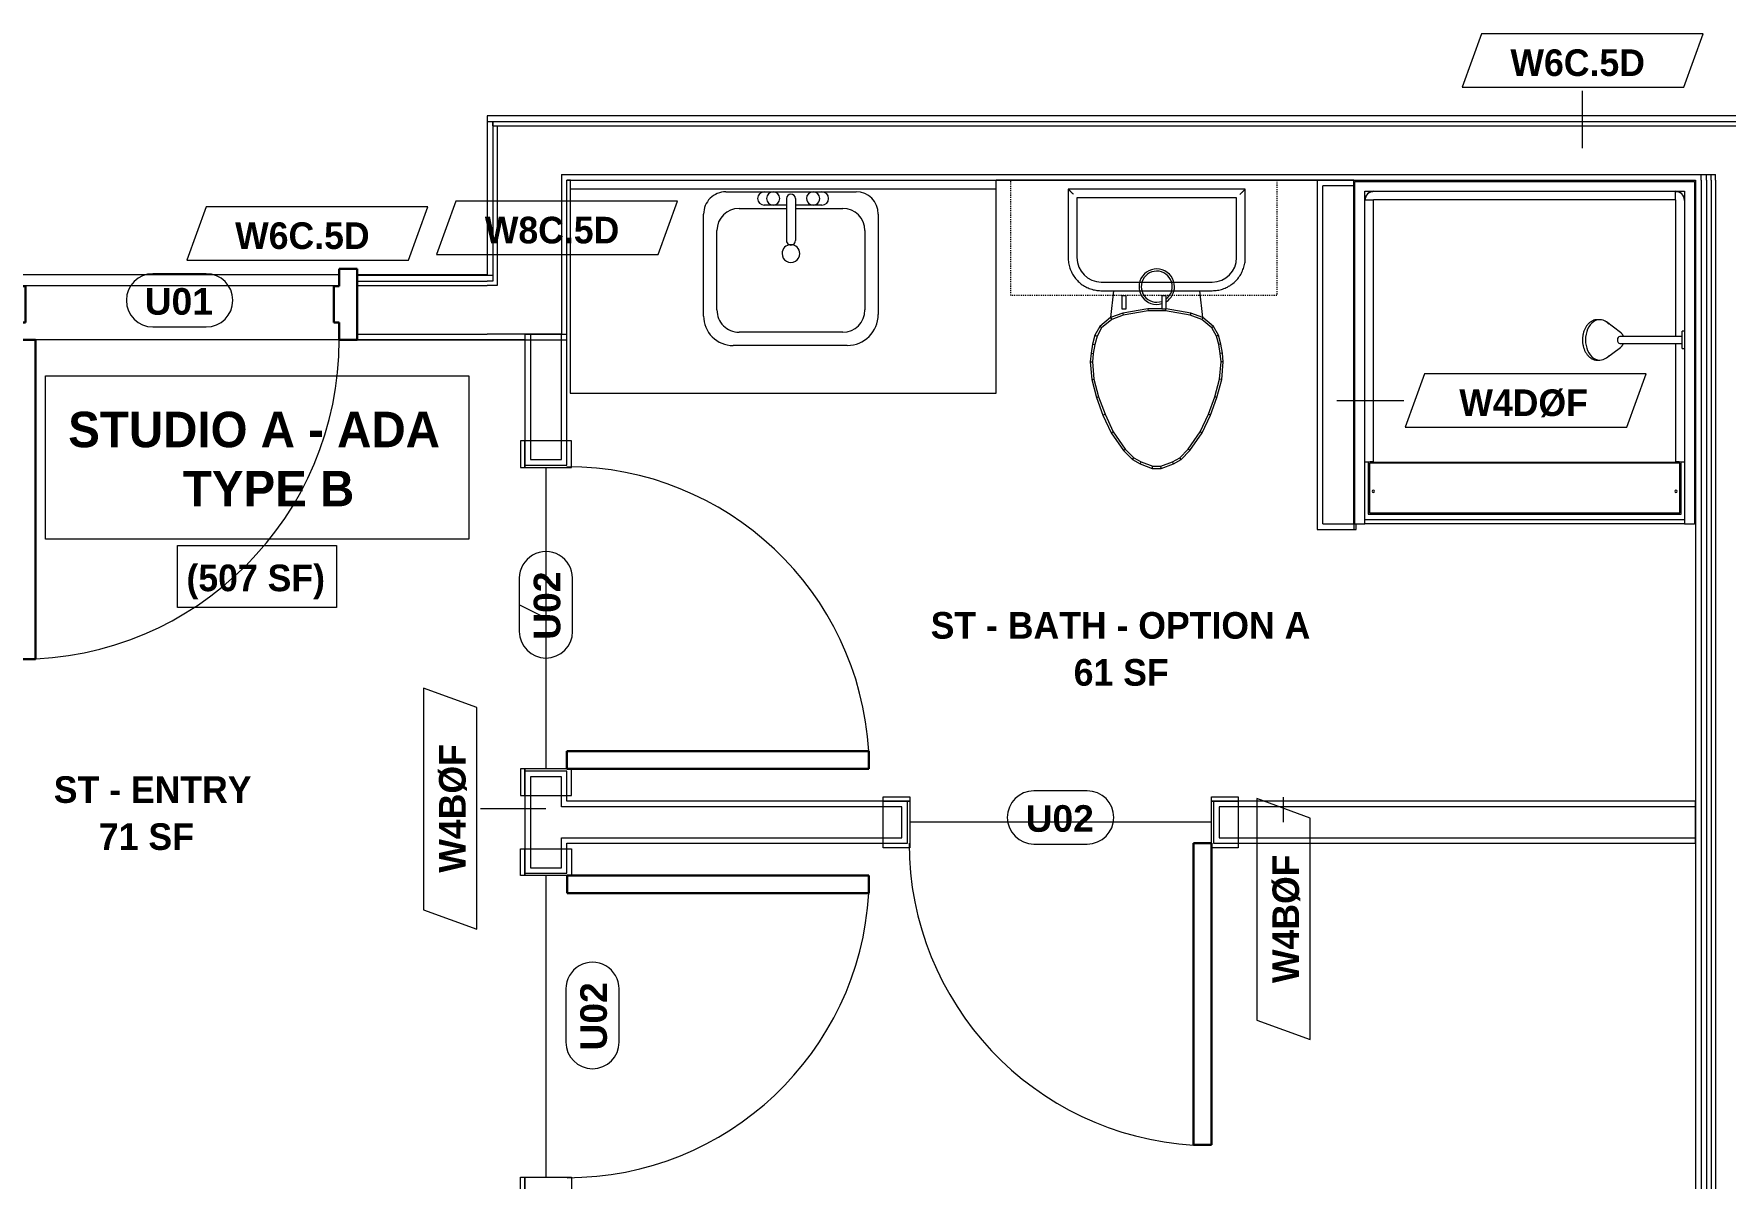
# Model space of a CAD drawing. Header units: inches. Extents: x -4058 to -1781, y 9814 to 12264.
# Drawn here: x -3127.2 to -2936.6, y 10260.9 to 10389.9 of the extents above; entities that cross this region are included whole.
import ezdxf

# ---------------------------------------------------------------- set-up
doc = ezdxf.new("R2010")
doc.units = ezdxf.units.IN
doc.header["$MEASUREMENT"] = 0
doc.linetypes.add('Dash', pattern=[0.25, 0.125, -0.125])
for name, color, linetype, lineweight in [('0-1', 7, 'Continuous', 5), ('0-3', 8, 'Continuous', 9), ('A-AREA-IDEN', 2, 'Continuous', 9), ('A-DOOR-1', 7, 'Continuous', 9), ('A-DOOR-2', 10, 'Continuous', 30), ('A-DOOR-3', 31, 'Continuous', 9), ('A-DOOR-4', 31, 'Continuous', 30), ('A-DOOR-FRAM-2', 10, 'Continuous', 30), ('A-DOOR-IDEN', 31, 'Continuous', 9), ('A-FLOR-1', 7, 'Continuous', 9), ('A-FLOR-2', 192, 'Continuous', 9), ('A-WALL', 113, 'Continuous', 18), ('A-WALL-2', 250, 'Continuous', 18), ('A-WALL-3', 113, 'Continuous', 9), ('A-WALL-IDEN', 211, 'Continuous', 9), ('I-WALL-1', 7, 'Continuous', 9), ('P-SANR-FIXT', 6, 'Continuous', 9), ('Q-CASE', 31, 'Continuous', 9), ('Q-CASE-2', 31, 'Dash', 9)]:
    doc.layers.add(name, color=color, linetype=linetype, lineweight=lineweight)
doc.styles.add('Arial_B', font='arialbd.ttf', dxfattribs={"height": 3})
doc.styles.add('Century Gothic_B', font='GOTHICB.TTF', dxfattribs={"height": 3})
doc.styles.add('Century Gothic_B_1', font='GOTHICB.TTF', dxfattribs={"height": 4})

# ---------------------------------------------------------------- blocks, each defined once
blk = doc.blocks.new('CTR - 1st Phase - Shell_rvt-1-UNITS PLANS - 3RD FLOOR')
at = {"layer": 'A-FLOR-1'}
for p, q in [((-3092.81, 10362.74), (-3128.81, 10362.74)), ((-3076.15, 10362.74), (-3090.81, 10362.74)), ((-3128.81, 10361.54), (-3092.81, 10361.54))]:
    blk.add_line(p, q, dxfattribs=at)
blk = doc.blocks.new('HOLLOW METAL - UNIT DOOR-2191978-UNITS PLANS - 3RD FLOOR')
at = {"layer": 'A-DOOR-1'}
blk.add_arc((18, 3.875), 36, 90, 180, dxfattribs=at)
at = {"layer": 'A-DOOR-2'}
for p, q in [((18, 39.875), (16.25, 39.875)), ((16.25, 39.875), (16.25, 3.875)), ((18, 3.875), (18, 39.875)), ((16.25, 3.875), (18, 3.875))]:
    blk.add_line(p, q, dxfattribs=at)
at = {"layer": 'A-DOOR-FRAM-2'}
for p, q in [((-18, 3.875), (-20, 3.875)), ((-20, 3.875), (-20, -4.125)), ((-18, 1.9375), (-18, 3.875)), ((18, 3.875), (18, 1.9375)), ((20, 3.875), (18, 3.875)), ((20, -4.125), (20, 3.875)), ((-17.375, 1.9375), (-18, 1.9375)), ((-17.375, -2.1875), (-17.375, 1.9375)), ((18, 1.9375), (17.375, 1.9375)), ((17.375, 1.9375), (17.375, -2.1875)), ((-18, -4.125), (-18, -2.1875)), ((-18, -2.1875), (-17.375, -2.1875)), ((17.375, -2.1875), (18, -2.1875)), ((18, -2.1875), (18, -4.125)), ((-20, -4.125), (-18, -4.125)), ((18, -4.125), (20, -4.125))]:
    blk.add_line(p, q, dxfattribs=at)
blk = doc.blocks.new('CTR - 1st Phase - Common Walls_rvt-1-UNITS PLANS - 3RD FLOOR')
at = {"layer": 'A-WALL-2'}
for p, q in [((-3076.15, 10380.04), (-3075.52, 10380.04)), ((-3075.52, 10380.04), (-3067.15, 10380.04)), ((-3075.52, 10379.54), (-3075.52, 10380.04)), ((-3075.52, 10380.04), (-3075.52, 10379.54)), ((-3075.52, 10379.54), (-3075.02, 10379.54)), ((-3075.52, 10379.54), (-3075.52, 10362.66)), ((-3075.02, 10379.54), (-3067.77, 10379.54)), ((-3075.02, 10379.54), (-3075.02, 10361.54)), ((-3067.77, 10379.54), (-3067.15, 10379.54)), ((-3067.15, 10380.04), (-2803.9, 10380.04)), ((-3067.15, 10379.54), (-2803.9, 10379.54)), ((-3067.77, 10374.04), (-3067.15, 10374.04)), ((-3067.77, 10374.04), (-3067.77, 10356.04)), ((-3067.15, 10374.04), (-2939.34, 10374.04)), ((-2939.34, 10374.04), (-2938.71, 10374.04)), ((-2939.34, 10373.41), (-2939.34, 10374.04)), ((-2939.34, 10374.04), (-2938.71, 10374.04)), ((-2938.71, 10373.41), (-2938.71, 10374.04)), ((-2938.71, 10374.04), (-2938.21, 10374.04)), ((-2938.71, 10374.04), (-2938.21, 10374.04)), ((-2938.21, 10373.41), (-2938.21, 10374.04)), ((-2938.21, 10374.04), (-2937.71, 10374.04)), ((-2938.21, 10374.04), (-2937.71, 10374.04)), ((-2937.71, 10373.41), (-2937.71, 10374.04)), ((-2939.34, 10373.41), (-2939.34, 9988.44)), ((-2938.71, 10373.41), (-2938.71, 9988.44)), ((-2938.21, 10373.41), (-2938.21, 9988.44)), ((-2937.71, 10373.41), (-2937.71, 9988.44)), ((-3090.81, 10362.04), (-3076.15, 10362.04)), ((-3075.52, 10362.66), (-3076.15, 10362.66)), ((-3075.52, 10362.04), (-3076.15, 10362.04)), ((-3075.52, 10362.66), (-3075.52, 10362.04)), ((-3075.52, 10362.66), (-3075.52, 10362.04)), ((-3090.81, 10361.54), (-3076.15, 10361.54)), ((-3075.52, 10361.54), (-3076.15, 10361.54)), ((-3075.02, 10361.54), (-3075.52, 10361.54)), ((-3090.81, 10356.04), (-3076.15, 10356.04)), ((-3075.02, 10356.04), (-3076.15, 10356.04)), ((-3067.77, 10356.04), (-3075.02, 10356.04))]:
    blk.add_line(p, q, dxfattribs=at)
at = {"layer": 'I-WALL-1'}
for p, q in [((-3067.15, 10380.66), (-3076.15, 10380.66)), ((-3076.15, 10380.66), (-3076.15, 10380.04)), ((-3076.15, 10380.04), (-3076.15, 10362.66)), ((-2803.9, 10380.66), (-3067.15, 10380.66)), ((-3067.15, 10373.41), (-2978.46, 10373.41)), ((-3067.15, 10355.41), (-3067.15, 10373.41)), ((-3076.15, 10362.66), (-3090.81, 10362.66)), ((-3090.81, 10355.41), (-3076.15, 10355.41)), ((-3076.15, 10355.41), (-3067.77, 10355.41)), ((-3067.77, 10355.41), (-3067.15, 10355.41)), ((-2939.96, 10334.66), (-2939.96, 9988.44))]:
    blk.add_line(p, q, dxfattribs=at)
at = {"layer": '0-3', "rotation": 180}
blk.add_blockref('HOLLOW METAL - UNIT DOOR-2191978-UNITS PLANS - 3RD FLOOR', (-3110.81, 10359.29), dxfattribs=at)
blk = doc.blocks.new('SWING - SINGLE - FLUSH - SWING - FLUSH - 2-10 x 6-8 - PRIVACY-4346068-UNITS PLANS - 3RD FLOOR')
at = {"layer": 'A-DOOR-3'}
for p, q in [((-20, 2.37), (-20, 2.87)), ((-20, 2.87), (-17, 2.87)), ((-20, 2.37), (-17, 2.37)), ((-20, -2.88), (-20, 2.37)), ((-17, 2.37), (-20, 2.37)), ((-17, 2.87), (-17, 2.37)), ((-17, 2.37), (-17, -2.88)), ((17, 2.37), (17, 2.87)), ((17, 2.87), (20, 2.87)), ((17, 2.37), (20, 2.37)), ((17, -2.88), (17, 2.37)), ((20, 2.37), (17, 2.37)), ((20, 2.87), (20, 2.37)), ((20, 2.37), (20, -2.88)), ((-17, -2.88), (-20, -2.88)), ((20, -2.88), (17, -2.88))]:
    blk.add_line(p, q, dxfattribs=at)
blk.add_arc((17, -2.38), 34.07, 180, 266.6343, dxfattribs=at)
at = {"layer": 'A-DOOR-4'}
for p, q in [((15, -2.38), (15, -36.38)), ((17, -2.38), (15, -2.38)), ((17, -2.38), (17, -36.38)), ((17, -36.38), (15, -36.38))]:
    blk.add_line(p, q, dxfattribs=at)
blk = doc.blocks.new('SWING - SINGLE - FLUSH - SWING - FLUSH - 2-10 x 6-8 - PRIVACY-4346070-UNITS PLANS - 3RD FLOOR')
at = {"layer": 'A-DOOR-3'}
for p, q in [((-20, 2.37), (-20, 2.87)), ((-20, 2.87), (-17, 2.87)), ((-20, 2.37), (-17, 2.37)), ((-20, -2.88), (-20, 2.37)), ((-17, 2.37), (-20, 2.37)), ((-17, 2.87), (-17, 2.37)), ((-17, 2.37), (-17, -2.88)), ((17, 2.37), (17, 2.87)), ((17, 2.87), (20, 2.87)), ((17, 2.37), (20, 2.37)), ((17, -2.88), (17, 2.37)), ((20, 2.37), (17, 2.37)), ((20, 2.87), (20, 2.37)), ((20, 2.37), (20, -2.88)), ((-17, -2.88), (-20, -2.88)), ((20, -2.88), (17, -2.88))]:
    blk.add_line(p, q, dxfattribs=at)
blk.add_arc((17, -2.38), 34.07, 180, 266.6343, dxfattribs=at)
at = {"layer": 'A-DOOR-4'}
for p, q in [((15, -2.38), (15, -36.38)), ((17, -2.38), (15, -2.38)), ((17, -2.38), (17, -36.38)), ((17, -36.38), (15, -36.38))]:
    blk.add_line(p, q, dxfattribs=at)
blk = doc.blocks.new('M_Sink Vanity-Square - 500 x 440mm-1372835-UNITS PLANS - 3RD FLOOR')
at = {"layer": 'P-SANR-FIXT'}
for p, q in [((-5.72, 10.23), (7.14, 10.23)), ((-5.22, 8.73), (6.46, 8.73)), ((-9.22, -4.59), (-9.22, 6.73)), ((-7.72, -2.72), (-7.72, 6.23)), ((8.96, 6.23), (8.96, -2.72)), ((10.46, 6.91), (10.46, -4.59)), ((0.12, -6.33), (0.12, -1.59)), ((1.12, -6.33), (1.12, -1.59)), ((0.12, -5.22), (-5.22, -5.22)), ((-2.88, -5.59), (0.12, -5.59)), ((6.46, -5.22), (1.12, -5.22)), ((1.12, -5.59), (3.62, -5.59)), ((7.96, -7.09), (-6.72, -7.09)), ((3.62, -7.09), (-2.88, -7.09))]:
    blk.add_line(p, q, dxfattribs=at)
for centre, radius, start, end in [((-5.72, 6.73), 3.5, 90, 180), ((7.14, 6.91), 3.32, 360, 90), ((-5.22, 6.23), 2.5, 90, 180), ((6.46, 6.23), 2.5, 360, 90), ((0.62, -0.13), 1, 360, 180), ((0.62, -0.13), 1, 180, 0), ((0.62, -1.59), 0.5, 360, 180), ((-5.22, -2.72), 2.5, 180, 270), ((6.46, -2.72), 2.5, 270, 360), ((-6.72, -4.59), 2.5, 180, 270), ((-2.88, -6.34), 0.75, 90, 270), ((-1.88, -6.34), 0.75, 360, 180), ((2.62, -6.34), 0.75, 0, 180), ((3.62, -6.34), 0.75, 270, 90), ((7.96, -4.59), 2.5, 270, 0), ((-1.88, -6.34), 0.75, 180, 0), ((0.62, -6.33), 0.5, 180, 0), ((2.62, -6.34), 0.75, 180, 0)]:
    blk.add_arc(centre, radius, start, end, dxfattribs=at)
blk = doc.blocks.new('Toilet-Domestic-3D - Toilet-Domestic-3D-1352612-UNITS PLANS - 3RD FLOOR')
at = {"layer": 'P-SANR-FIXT'}
for p, q in [((-9.98, 19.48), (-9.98, 11.75)), ((9.98, 19.48), (-9.98, 19.48)), ((-9.86, 19.36), (-9.98, 19.48)), ((9.98, 19.48), (9.86, 19.36)), ((9.98, 11.75), (9.98, 19.48)), ((9, 18.5), (-9, 18.5)), ((-9, 18.5), (-9, 11.75)), ((-9, 18.5), (-9, 11.75)), ((9, 18.5), (-9, 18.5)), ((9, 11.75), (9, 18.5)), ((9, 11.75), (9, 18.5)), ((-6.25, 9), (6.25, 9)), ((-6.25, 9), (6.25, 9)), ((-6.25, 8.02), (6.25, 8.02)), ((-4.86, 8.02), (-5.21, 5)), ((5.21, 5), (4.86, 8.02)), ((-1, 6), (-3.84, 5.5)), ((-0.98, 5.75), (-3.77, 5.26)), ((-1, 6), (-0.98, 5.75)), ((0.56, 6), (-1, 6)), ((0.98, 5.75), (-0.98, 5.75)), ((1, 5.98), (0.98, 5.75)), ((3.77, 5.26), (0.98, 5.75)), ((3.84, 5.5), (1.05, 5.99)), ((-6.4, 4), (-6.97, 3)), ((-6.21, 3.84), (-6.73, 2.9)), ((-5.21, 5), (-6.4, 4)), ((-6.21, 3.84), (-6.4, 4)), ((-5.08, 4.78), (-6.21, 3.84)), ((-3.84, 5.5), (-5.21, 5)), ((-5.21, 5), (-5.08, 4.78)), ((-3.77, 5.26), (-5.08, 4.78)), ((-3.84, 5.5), (-3.77, 5.26)), ((3.84, 5.5), (3.77, 5.26)), ((5.08, 4.78), (3.77, 5.26)), ((5.21, 5), (3.84, 5.5)), ((5.21, 5), (5.08, 4.78)), ((6.21, 3.84), (5.08, 4.78)), ((6.4, 4), (5.21, 5)), ((6.4, 4), (6.21, 3.84)), ((6.73, 2.9), (6.21, 3.84)), ((6.97, 3), (6.4, 4)), ((-7.24, 2), (-7.41, 1)), ((-6.97, 3), (-7.24, 2)), ((-7.24, 2), (-6.99, 1.95)), ((-6.99, 1.95), (-7.16, 0.96)), ((-6.73, 2.9), (-6.99, 1.95)), ((-6.97, 3), (-6.73, 2.9)), ((6.97, 3), (6.73, 2.9)), ((6.99, 1.95), (6.73, 2.9)), ((7.24, 2), (6.97, 3)), ((7.24, 2), (6.99, 1.95)), ((7.16, 0.96), (6.99, 1.95)), ((7.41, 1), (7.24, 2)), ((-7.41, 1), (-7.5, 0)), ((-7.41, 1), (-7.16, 0.96)), ((-7.16, 0.96), (-7.25, 0)), ((7.41, 1), (7.16, 0.96)), ((7.25, 0), (7.16, 0.96)), ((7.5, 0), (7.25, 0)), ((7.5, 0), (7.41, 1)), ((-7.5, 0), (-7.25, 0)), ((-7.5, 0), (-7.33, -1.99)), ((-7.25, 0), (-7.08, -1.95)), ((7.08, -1.95), (7.25, 0)), ((7.33, -1.99), (7.5, 0)), ((-7.33, -1.99), (-7.08, -1.95)), ((-7.33, -1.99), (-6.79, -4)), ((-7.08, -1.95), (-6.55, -3.92)), ((6.55, -3.92), (7.08, -1.95)), ((6.79, -4), (7.33, -1.99)), ((7.33, -1.99), (7.08, -1.95)), ((-6.79, -4), (-6.55, -3.92)), ((-6.79, -4), (-6.06, -6)), ((-6.55, -3.92), (-5.83, -5.9)), ((5.83, -5.9), (6.55, -3.92)), ((6.06, -6), (6.79, -4)), ((6.79, -4), (6.55, -3.92)), ((-6.06, -6), (-5.83, -5.9)), ((-6.06, -6), (-5.13, -8)), ((-5.83, -5.9), (-4.91, -7.88)), ((4.91, -7.88), (5.83, -5.9)), ((5.13, -8), (6.06, -6)), ((6.06, -6), (5.83, -5.9)), ((-5.13, -8), (-4.91, -7.88)), ((-5.13, -8), (-3.74, -10)), ((-4.91, -7.88), (-3.55, -9.84)), ((3.55, -9.84), (4.91, -7.88)), ((3.74, -10), (5.13, -8)), ((5.13, -8), (4.91, -7.88)), ((-3.74, -10), (-3.55, -9.84)), ((-3.74, -10), (-2.74, -11)), ((-3.55, -9.84), (-2.59, -10.8)), ((-2.74, -11), (-2.59, -10.8)), ((-2.74, -11), (-1.87, -11.5)), ((-2.59, -10.8), (-1.77, -11.27)), ((-1.87, -11.5), (-1.77, -11.27)), ((-1.77, -11.27), (-0.46, -11.75)), ((0.46, -11.75), (1.77, -11.27)), ((1.77, -11.27), (2.59, -10.8)), ((1.87, -11.5), (1.77, -11.27)), ((1.87, -11.5), (2.74, -11)), ((2.59, -10.8), (3.55, -9.84)), ((2.74, -11), (2.59, -10.8)), ((2.74, -11), (3.74, -10)), ((3.74, -10), (3.55, -9.84)), ((-1.87, -11.5), (-0.5, -12)), ((-0.5, -12), (-0.46, -11.75)), ((-0.5, -12), (0.5, -12)), ((-0.46, -11.75), (0.46, -11.75)), ((0.5, -12), (0.46, -11.75)), ((0.5, -12), (1.87, -11.5))]:
    blk.add_line(p, q, dxfattribs=at)
at = {"layer": 'P-SANR-FIXT', "flags": 128}
for points in [[(-9.98, 11.75), (-9.97, 11.6), (-9.97, 11.45), (-9.95, 11.3), (-9.93, 11.16), (-9.9, 11.01), (-9.87, 10.86), (-9.83, 10.72), (-9.79, 10.58), (-9.74, 10.44), (-9.68, 10.3), (-9.62, 10.16), (-9.56, 10.03), (-9.48, 9.9), (-9.41, 9.77), (-9.33, 9.65), (-9.24, 9.52), (-9.15, 9.41), (-9.05, 9.29), (-8.95, 9.18), (-8.85, 9.08), (-8.74, 8.97), (-8.62, 8.88), (-8.51, 8.78), (-8.39, 8.7), (-8.26, 8.61), (-8.14, 8.54), (-8.01, 8.46), (-7.87, 8.4), (-7.74, 8.33), (-7.6, 8.28), (-7.46, 8.22), (-7.32, 8.18), (-7.17, 8.14), (-7.03, 8.11), (-6.88, 8.08), (-6.74, 8.05), (-6.59, 8.04), (-6.44, 8.03), (-6.29, 8.02), (-6.25, 8.02)], [(6.25, 8.02), (6.4, 8.03), (6.55, 8.03), (6.7, 8.05), (6.84, 8.07), (6.99, 8.1), (7.14, 8.13), (7.28, 8.17), (7.42, 8.21), (7.56, 8.26), (7.7, 8.32), (7.84, 8.38), (7.97, 8.44), (8.1, 8.52), (8.23, 8.59), (8.35, 8.67), (8.48, 8.76), (8.59, 8.85), (8.71, 8.95), (8.82, 9.05), (8.92, 9.15), (9.03, 9.26), (9.12, 9.38), (9.22, 9.49), (9.3, 9.61), (9.39, 9.74), (9.46, 9.86), (9.54, 9.99), (9.6, 10.13), (9.67, 10.26), (9.72, 10.4), (9.78, 10.54), (9.82, 10.68), (9.86, 10.83), (9.89, 10.97), (9.92, 11.12), (9.95, 11.26), (9.96, 11.41), (9.97, 11.56), (9.98, 11.71), (9.98, 11.75)]]:
    blk.add_lwpolyline(points, dxfattribs=at)
at = {"layer": 'P-SANR-FIXT'}
for centre, radius, start, end in [((-6.25, 11.75), 2.75, 180, 270), ((-6.25, 11.75), 2.75, 180, 270), ((6.25, 11.75), 2.75, 270, 360), ((6.25, 11.75), 2.75, 270, 360), ((0, 8.48), 2, 360, 286.863), ((0, 8.48), 1.75, 360, 289.017), ((0, 8.48), 2, 302.0714, 360), ((0, 8.48), 1.75, 308.7554, 360)]:
    blk.add_arc(centre, radius, start, end, dxfattribs=at)
for points in [[(-9.98, 19.48), (-9.98, 19.48), (-9.98, 19.48), (-9.98, 19.48)], [(9.98, 19.48), (9.98, 19.48), (9.98, 19.48), (9.98, 19.48)]]:
    blk.add_open_spline(points, degree=3, dxfattribs=at)
for points, knots in [([(-9.37, 18.87), (-9.41, 18.91), (-9.47, 18.97), (-9.55, 19.05), (-9.6, 19.1), (-9.66, 19.16), (-9.71, 19.21), (-9.75, 19.25), (-9.78, 19.28), (-9.8, 19.3), (-9.82, 19.32), (-9.85, 19.35), (-9.86, 19.36), (-9.86, 19.36)], [0, 0, 0, 0, 0.166667, 0.25, 0.333333, 0.416667, 0.5, 0.583333, 0.666667, 0.708333, 0.75, 0.833333, 1, 1, 1, 1]), ([(9.86, 19.36), (9.86, 19.36), (9.85, 19.35), (9.82, 19.32), (9.8, 19.3), (9.78, 19.28), (9.75, 19.25), (9.71, 19.21), (9.66, 19.16), (9.6, 19.1), (9.55, 19.05), (9.47, 18.97), (9.41, 18.91), (9.37, 18.87)], [-1, -1, -1, -1, -0.833333, -0.75, -0.708333, -0.666667, -0.583333, -0.5, -0.416667, -0.333333, -0.25, -0.166667, 0, 0, 0, 0])]:
    blk.add_open_spline(points, degree=3, knots=knots, dxfattribs=at)
blk = doc.blocks.new('Bath Vanity - Bath Vanity 48_-3150017-UNITS PLANS - 3RD FLOOR')
at = {"layer": 'Q-CASE'}
for p, q in [((24.74, 24), (-23.26, 24)), ((-23.26, 24), (-23.26, 1)), ((24.74, 1), (24.74, 24))]:
    blk.add_line(p, q, dxfattribs=at)
blk = doc.blocks.new('BATHROOM MIRROR - BATHROOM MIRROR 48_-3123886-UNITS PLANS - 3RD FLOOR')
at = {"layer": 'Q-CASE'}
for p, q in [((-23.26, -23), (24.74, -23)), ((-23.26, -23), (-23.26, -24)), ((24.74, -24), (-23.26, -24)), ((24.74, -24), (24.74, -23))]:
    blk.add_line(p, q, dxfattribs=at)
blk = doc.blocks.new('300 Series Wall Hung Cabinet_326 - 30_-2909953-UNITS PLANS - 3RD FLOOR')
at = {"layer": 'Q-CASE'}
for p, q in [((-2.01, 14.69), (-2.5, 14.69)), ((-2.5, 14.69), (-2.5, 13.19)), ((-2.01, 13.19), (-2.01, 14.69)), ((2.49, 14.69), (2, 14.69)), ((2, 14.69), (2, 13.19)), ((2.49, 13.19), (2.49, 14.69)), ((-2.01, 13.19), (-2.5, 13.19)), ((2.49, 13.19), (2, 13.19))]:
    blk.add_line(p, q, dxfattribs=at)
at = {"layer": 'Q-CASE-2'}
for p, q in [((-15, 0.19), (-15, 13.19)), ((-15, 13.19), (15, 13.19)), ((15, 13.19), (15, 0.19)), ((15, 0.19), (-15, 0.19))]:
    blk.add_line(p, q, dxfattribs=at)
blk = doc.blocks.new('SWING - SINGLE - FLUSH - SWING - FLUSH - 2-10 x 6-8 - PRIVACY-4346067-UNITS PLANS - 3RD FLOOR')
at = {"layer": 'A-DOOR-3'}
for p, q in [((-17, 2.87), (-20, 2.87)), ((-20, 2.87), (-20, -2.38)), ((-17, -2.38), (-17, 2.87)), ((20, 2.87), (17, 2.87)), ((17, 2.87), (17, -2.38)), ((20, -2.38), (20, 2.87)), ((-20, -2.38), (-17, -2.38)), ((-17, -2.38), (-20, -2.38)), ((-20, -2.38), (-20, -2.88)), ((-20, -2.88), (-17, -2.88)), ((-17, -2.88), (-17, -2.38)), ((17, -2.38), (20, -2.38)), ((20, -2.38), (17, -2.38)), ((17, -2.38), (17, -2.88)), ((17, -2.88), (20, -2.88)), ((20, -2.88), (20, -2.38))]:
    blk.add_line(p, q, dxfattribs=at)
blk.add_arc((17, 2.37), 34.07, 93.3657, 180, dxfattribs=at)
at = {"layer": 'A-DOOR-4'}
for p, q in [((15, 2.37), (15, 36.38)), ((17, 36.38), (15, 36.38)), ((17, 2.37), (17, 36.38)), ((17, 2.37), (15, 2.37))]:
    blk.add_line(p, q, dxfattribs=at)
blk = doc.blocks.new('The Shower - The Shower-V31-UNITS PLANS - 3RD FLOOR')
at = {"layer": 'P-SANR-FIXT'}
for p, q in [((0, -0.5), (38.5, -0.5)), ((0, -39.25), (0, -0.5)), ((0.12, -39.25), (0.12, -0.63)), ((0.12, -0.63), (38.38, -0.63)), ((1.25, -39.25), (1.25, -1.75)), ((1.25, -1.75), (37.25, -1.75)), ((1.73, -1.9), (1.7, -1.92)), ((2.01, -1.78), (1.93, -1.8)), ((36.25, -1.77), (2.25, -1.77)), ((36.25, -1.77), (36.25, -1.75)), ((36.57, -1.8), (36.49, -1.78)), ((36.8, -1.92), (36.77, -1.9)), ((37.25, -1.75), (37.25, -17.52)), ((38.38, -0.63), (38.38, -39.25)), ((38.5, -0.5), (38.5, -39.25)), ((1.3, -2.43), (1.28, -2.51)), ((1.42, -2.2), (1.4, -2.23)), ((1.58, -2.01), (1.51, -2.08)), ((2.2, -32.27), (2.2, -2.75)), ((36.25, -2.7), (2.25, -2.7)), ((36.3, -18.11), (36.3, -2.75)), ((36.99, -2.08), (36.92, -2.01)), ((37.1, -2.23), (37.08, -2.2)), ((37.22, -2.51), (37.2, -2.43)), ((36.3, -32.27), (36.3, -18.89)), ((37.25, -19.48), (37.25, -39.25)), ((1.62, -32.27), (1.62, -38.13)), ((36.75, -32.38), (1.75, -32.38)), ((1.75, -32.38), (1.75, -38)), ((2.2, -32.27), (36.3, -32.27)), ((36.75, -38), (36.75, -32.38)), ((36.88, -38.13), (36.88, -32.27)), ((1.75, -38), (36.75, -38)), ((0.12, -39.25), (0, -39.25)), ((0.12, -39.25), (1.25, -39.25)), ((1.25, -38.75), (37.25, -38.75)), ((1.25, -39.25), (1.25, -38.75)), ((37.25, -39.25), (1.25, -39.25)), ((1.62, -38.13), (36.88, -38.13)), ((37.25, -38.75), (37.25, -39.25)), ((37.25, -39.25), (38.38, -39.25)), ((38.5, -39.25), (38.38, -39.25))]:
    blk.add_line(p, q, dxfattribs=at)
for centre, radius, start, end in [((2.25, -2.75), 1, 90, 180), ((36.25, -2.75), 1, 0, 90), ((2.2, -35.56), 0.125, 0, 180), ((2.2, -35.56), 0.125, 180, 0), ((36.3, -35.56), 0.125, 0, 180), ((36.3, -35.56), 0.125, 180, 0)]:
    blk.add_arc(centre, radius, start, end, dxfattribs=at)
for centre, major_axis, start_param, end_param in [((2.2, -32.28), (0.95, 0), 1.570796, 3.141593), ((36.3, -32.28), (-0.95, 0), 3.141593, 4.712389)]:
    blk.add_ellipse(centre, major_axis=major_axis, ratio=0.019505, start_param=start_param, end_param=end_param, dxfattribs=at)
for points, knots in [([(2.25, -1.77), (2.19, -1.77), (2.06, -1.78), (1.8, -1.86), (1.53, -2.04), (1.34, -2.32), (1.26, -2.57), (1.25, -2.7), (1.25, -2.77)], [-0.001856, -0.001856, -0.001856, -0.001856, 0.123376, 0.248608, 0.499072, 0.749536, 0.874768, 1, 1, 1, 1]), ([(1.75, -1.88), (1.77, -1.87), (1.86, -1.82), (2.03, -1.77), (2.17, -1.75), (2.25, -1.75)], [-0.332096, -0.332096, -0.332096, -0.332096, -0.2857143, -0.1428571, 0, 0, 0, 0]), ([(36.25, -1.75), (36.31, -1.75), (36.42, -1.76), (36.59, -1.8), (36.7, -1.85), (36.75, -1.88)], [-1, -1, -1, -1, -0.8928571, -0.7857143, -0.6665409, -0.6665409, -0.6665409, -0.6665409]), ([(37.25, -2.77), (37.25, -2.7), (37.24, -2.57), (37.16, -2.32), (36.98, -2.04), (36.7, -1.86), (36.45, -1.78), (36.32, -1.77), (36.25, -1.77)], [-0.001856, -0.001856, -0.001856, -0.001856, 0.123376, 0.248608, 0.499072, 0.749536, 0.874768, 1, 1, 1, 1]), ([(36.75, -1.88), (36.79, -1.91), (36.89, -1.97), (36.97, -2.05), (37.01, -2.11)], [-0.666048, -0.666048, -0.666048, -0.666048, -0.5714286, -0.4462442, -0.4462442, -0.4462442, -0.4462442]), ([(1.38, -2.25), (1.41, -2.21), (1.47, -2.12), (1.55, -2.04), (1.59, -2)], [-0.666048, -0.666048, -0.666048, -0.666048, -0.5714286, -0.4597287, -0.4597287, -0.4597287, -0.4597287]), ([(2.25, -2.7), (2.24, -2.7), (2.24, -2.7), (2.23, -2.7), (2.22, -2.71), (2.22, -2.71), (2.21, -2.72), (2.21, -2.73), (2.2, -2.74), (2.2, -2.74), (2.2, -2.75), (2.2, -2.75)], [-1, -1, -1, -1, -0.833333, -0.75, -0.666667, -0.583333, -0.416667, -0.333333, -0.208333, -0.083333, 0, 0, 0, 0]), ([(36.3, -2.75), (36.3, -2.74), (36.3, -2.74), (36.3, -2.73), (36.29, -2.72), (36.29, -2.72), (36.28, -2.71), (36.27, -2.71), (36.26, -2.7), (36.26, -2.7), (36.25, -2.7), (36.25, -2.7)], [-1, -1, -1, -1, -0.833333, -0.75, -0.666667, -0.583333, -0.416667, -0.333333, -0.208333, -0.083333, 0, 0, 0, 0]), ([(37.12, -2.25), (37.13, -2.27), (37.16, -2.33), (37.18, -2.38), (37.19, -2.42)], [-0.332096, -0.332096, -0.332096, -0.332096, -0.2857143, -0.2167295, -0.2167295, -0.2167295, -0.2167295])]:
    blk.add_open_spline(points, degree=3, knots=knots, dxfattribs=at)
for points in [[(1.63, -1.97), (1.67, -1.94), (1.71, -1.91), (1.75, -1.88)], [(36.25, -2.7), (36.25, -2.62), (36.25, -2.45), (36.25, -2.22), (36.25, -2.03), (36.25, -1.88), (36.25, -1.82), (36.25, -1.8)], [(1.25, -2.75), (1.25, -2.74), (1.25, -2.72), (1.25, -2.71)], [(2.2, -2.75), (2.12, -2.75), (1.95, -2.75), (1.72, -2.75), (1.52, -2.76), (1.37, -2.76), (1.27, -2.76), (1.25, -2.77), (1.25, -2.77)], [(1.35, -2.32), (1.36, -2.3), (1.37, -2.27), (1.38, -2.25)], [(37.05, -2.15), (37.07, -2.18), (37.09, -2.21), (37.12, -2.25)], [(37.25, -2.67), (37.25, -2.7), (37.25, -2.72), (37.25, -2.75)]]:
    blk.add_open_spline(points, degree=3, dxfattribs=at)
blk = doc.blocks.new('Shower Head - Shower Head-3260035-UNITS PLANS - 3RD FLOOR')
at = {"layer": 'P-SANR-FIXT'}
for p, q in [((-2.28, 9.81), (-2.28, 9.54)), ((2.28, 9.54), (2.28, 9.81)), ((-2.02, 8.78), (-0.84, 7.19)), ((0.84, 7.19), (2.02, 8.78)), ((-0.39, 7.27), (-0.39, 6.01)), ((0.39, 6.01), (0.39, 7.27)), ((-0.98, 0.26), (-0.98, 0)), ((-0.98, 0.26), (0.98, 0.26)), ((-0.39, 1), (-0.39, 0.26)), ((0.39, 0.26), (0.39, 1)), ((0.98, 0), (0.98, 0.26)), ((0.98, 0), (-0.98, 0))]:
    blk.add_line(p, q, dxfattribs=at)
at = {"layer": 'P-SANR-FIXT', "flags": 128}
for points in [[(0, 11.49), (-0.09, 11.49), (-0.18, 11.48), (-0.27, 11.48), (-0.35, 11.47), (-0.44, 11.46), (-0.53, 11.44), (-0.62, 11.43), (-0.7, 11.41), (-0.79, 11.39), (-0.87, 11.36), (-0.95, 11.34), (-1.03, 11.31), (-1.11, 11.28), (-1.19, 11.25), (-1.26, 11.21), (-1.34, 11.17), (-1.41, 11.13), (-1.48, 11.09), (-1.55, 11.05), (-1.61, 11), (-1.68, 10.95), (-1.74, 10.9), (-1.8, 10.85), (-1.85, 10.8), (-1.9, 10.74), (-1.95, 10.69), (-2, 10.63), (-2.04, 10.57), (-2.08, 10.51), (-2.12, 10.44), (-2.15, 10.38), (-2.18, 10.31), (-2.21, 10.25), (-2.23, 10.18), (-2.25, 10.11), (-2.26, 10.04), (-2.27, 9.97), (-2.28, 9.9), (-2.28, 9.83), (-2.28, 9.81)], [(2.28, 9.81), (2.28, 9.88), (2.28, 9.95), (2.27, 10.02), (2.25, 10.09), (2.24, 10.16), (2.21, 10.23), (2.19, 10.3), (2.16, 10.36), (2.13, 10.43), (2.09, 10.49), (2.05, 10.55), (2.01, 10.61), (1.97, 10.67), (1.92, 10.73), (1.86, 10.79), (1.81, 10.84), (1.75, 10.89), (1.69, 10.94), (1.63, 10.99), (1.57, 11.04), (1.5, 11.08), (1.43, 11.12), (1.36, 11.16), (1.28, 11.2), (1.21, 11.24), (1.13, 11.27), (1.05, 11.3), (0.97, 11.33), (0.89, 11.36), (0.81, 11.38), (0.72, 11.4), (0.64, 11.42), (0.55, 11.44), (0.47, 11.45), (0.38, 11.46), (0.29, 11.47), (0.2, 11.48), (0.11, 11.49), (0.02, 11.49), (0, 11.49)], [(-0.84, 7.19), (-0.81, 7.16), (-0.79, 7.13), (-0.76, 7.1), (-0.73, 7.08), (-0.7, 7.05), (-0.68, 7.03), (-0.65, 7.01), (-0.62, 6.98), (-0.59, 6.97), (-0.56, 6.95), (-0.53, 6.93), (-0.49, 6.91), (-0.46, 6.9), (-0.43, 6.89), (-0.4, 6.87)], [(-0.39, 6.01), (-0.39, 5.81), (-0.39, 5.6), (-0.39, 5.38), (-0.39, 5.15), (-0.39, 4.92), (-0.39, 4.68), (-0.39, 4.43), (-0.39, 4.18), (-0.39, 3.93), (-0.39, 3.67), (-0.39, 3.4), (-0.39, 3.13), (-0.39, 2.86), (-0.39, 2.59), (-0.39, 2.31), (-0.39, 2.03), (-0.39, 1.75), (-0.39, 1.46), (-0.39, 1.18), (-0.39, 1)], [(0.39, 6.87), (0.43, 6.88), (0.46, 6.9), (0.49, 6.91), (0.52, 6.93), (0.55, 6.94), (0.58, 6.96), (0.61, 6.98), (0.64, 7), (0.67, 7.03), (0.7, 7.05), (0.73, 7.07), (0.76, 7.1), (0.78, 7.13), (0.81, 7.16), (0.83, 7.19), (0.84, 7.19)], [(0.39, 1), (0.39, 1.29), (0.39, 1.57), (0.39, 1.85), (0.39, 2.13), (0.39, 2.41), (0.39, 2.69), (0.39, 2.96), (0.39, 3.23), (0.39, 3.5), (0.39, 3.76), (0.39, 4.02), (0.39, 4.27), (0.39, 4.52), (0.39, 4.77), (0.39, 5), (0.39, 5.23), (0.39, 5.46), (0.39, 5.67), (0.39, 5.88), (0.39, 6.01)]]:
    blk.add_lwpolyline(points, dxfattribs=at)
at = {"layer": 'P-SANR-FIXT'}
for centre, major_axis, start_param, end_param in [((0, 9.54), (-2.28, 0), 4.712389, 6.956384), ((0, 9.54), (2.28, 0), 5.609987, 7.853982), ((0, 7.27), (-0.394, 0), 4.712389, 6.283185), ((0, 7.27), (0.394, 0), 0, 1.570796)]:
    blk.add_ellipse(centre, major_axis=major_axis, ratio=0.707107, start_param=start_param, end_param=end_param, dxfattribs=at)
blk = doc.blocks.new('Wall Tag - Arch Wall-3956453-UNITS PLANS - 3RD FLOOR')
at = {"layer": 'A-WALL-IDEN'}
for p, q in [((-0.3561, 0.0937), (-0.4244, -0.0937)), ((0.4244, 0.0937), (-0.3561, 0.0937)), ((0.3561, -0.0937), (0.4244, 0.0937)), ((-0.4244, -0.0937), (0.3561, -0.0937))]:
    blk.add_line(p, q, dxfattribs=at)
blk = doc.blocks.new('Door Tag - Type Mark-2601225-UNITS PLANS - 3RD FLOOR')
at = {"layer": 'A-DOOR-IDEN'}
for p, q in [((0.09375, 0.09375), (-0.09375, 0.09375)), ((-0.09375, -0.09375), (0.09375, -0.09375))]:
    blk.add_line(p, q, dxfattribs=at)
for centre, start, end in [((-0.09375, 0), 90, 270), ((0.09375, 0), 270, 90)]:
    blk.add_arc(centre, 0.09375, start, end, dxfattribs=at)

msp = doc.modelspace()

# ---------------------------------------------------------------- linework, layer by layer
at = {"layer": 'A-AREA-IDEN', "flags": 128}
for points in [[(-3125.92, 10351.37), (-3078.22, 10351.37), (-3078.22, 10332.93), (-3125.92, 10332.93)], [(-3111.03, 10332.25), (-3093.11, 10332.25), (-3093.11, 10325.25), (-3111.03, 10325.25)]]:
    msp.add_lwpolyline(points, close=True, dxfattribs=at)
at = {"layer": 'A-DOOR-IDEN'}
msp.add_line((-3069.52, 10324.04), (-3072.52, 10325.55), dxfattribs=at)
at = {"layer": 'A-FLOR-2'}
for p, q in [((-3066.77, 10373.41), (-3067.15, 10373.41)), ((-2982.59, 10373.41), (-3018.77, 10373.41)), ((-3071.9, 10355.41), (-3127.06, 10355.41)), ((-3069.52, 10341.04), (-3069.52, 10307.04)), ((-2994.52, 10301.04), (-3028.52, 10301.04)), ((-3069.52, 10295.04), (-3069.52, 10261.04))]:
    msp.add_line(p, q, dxfattribs=at)
at = {"layer": 'A-WALL'}
for p, q in [((-2981.96, 10334.66), (-2981.96, 10372.79)), ((-2978.46, 10372.79), (-2981.96, 10372.79)), ((-3071.27, 10356.03), (-3071.27, 10341.91)), ((-3067.77, 10341.91), (-3067.77, 10356.03)), ((-3071.27, 10341.91), (-3067.77, 10341.91)), ((-2981.96, 10334.66), (-2978.46, 10334.66)), ((-2978.46, 10334.66), (-2978.46, 10334.04)), ((-3067.77, 10306.16), (-3071.27, 10306.16)), ((-3071.27, 10306.16), (-3071.27, 10295.91)), ((-3067.77, 10302.79), (-3067.77, 10306.16)), ((-3029.4, 10302.79), (-3067.77, 10302.79)), ((-3029.4, 10299.29), (-3029.4, 10302.79)), ((-2993.65, 10302.79), (-2993.65, 10299.29)), ((-2939.96, 10302.79), (-2993.65, 10302.79)), ((-3067.77, 10295.91), (-3067.77, 10299.29)), ((-3067.77, 10299.29), (-3029.4, 10299.29)), ((-2993.65, 10299.29), (-2939.96, 10299.29)), ((-3071.27, 10295.91), (-3067.77, 10295.91))]:
    msp.add_line(p, q, dxfattribs=at)
at = {"layer": 'A-WALL-3'}
for p, q in [((-2982.59, 10373.41), (-2982.59, 10334.04)), ((-2978.46, 10373.41), (-2982.59, 10373.41)), ((-3071.9, 10356.03), (-3071.9, 10341.29)), ((-3067.15, 10356.03), (-3071.9, 10356.03)), ((-3067.15, 10341.29), (-3067.15, 10356.03)), ((-3071.9, 10341.29), (-3067.15, 10341.29)), ((-2982.59, 10334.04), (-2978.21, 10334.04)), ((-2978.21, 10334.04), (-2978.21, 10334.66)), ((-3071.9, 10306.79), (-3071.9, 10295.29)), ((-3067.15, 10306.79), (-3071.9, 10306.79)), ((-3067.15, 10303.41), (-3067.15, 10306.79)), ((-3028.77, 10303.41), (-3067.15, 10303.41)), ((-3028.77, 10298.66), (-3028.77, 10303.41)), ((-2939.96, 10303.41), (-2994.27, 10303.41)), ((-2994.27, 10303.41), (-2994.27, 10298.66)), ((-2939.96, 10298.66), (-2939.96, 10303.41)), ((-3067.15, 10295.29), (-3067.15, 10298.66)), ((-3067.15, 10298.66), (-3028.77, 10298.66)), ((-2994.27, 10298.66), (-2939.96, 10298.66)), ((-3071.9, 10295.29), (-3067.15, 10295.29))]:
    msp.add_line(p, q, dxfattribs=at)
at = {"layer": 'A-WALL-IDEN'}
for p, q in [((-2952.69, 10377.04), (-2952.69, 10383.49)), ((-2980.4, 10348.58), (-2972.84, 10348.58)), ((-2986.39, 10301.04), (-2986.39, 10303.85)), ((-3069.52, 10302.56), (-3076.91, 10302.56))]:
    msp.add_line(p, q, dxfattribs=at)

# ---------------------------------------------------------------- block references
at = {"layer": '0-1'}
for name in ['CTR - 1st Phase - Shell_rvt-1-UNITS PLANS - 3RD FLOOR', 'CTR - 1st Phase - Common Walls_rvt-1-UNITS PLANS - 3RD FLOOR']:
    msp.add_blockref(name, (0, 0), dxfattribs=at)
at = {"layer": 'A-DOOR-3'}
for name, p, rotation in [('SWING - SINGLE - FLUSH - SWING - FLUSH - 2-10 x 6-8 - PRIVACY-4346067-UNITS PLANS - 3RD FLOOR', (-3069.52, 10324.04), 270.0000000000333), ('SWING - SINGLE - FLUSH - SWING - FLUSH - 2-10 x 6-8 - PRIVACY-4346068-UNITS PLANS - 3RD FLOOR', (-3069.52, 10278.04), 90.00000000003335)]:
    msp.add_blockref(name, p, dxfattribs=dict(at, rotation=rotation))
msp.add_blockref('SWING - SINGLE - FLUSH - SWING - FLUSH - 2-10 x 6-8 - PRIVACY-4346070-UNITS PLANS - 3RD FLOOR', (-3011.52, 10301.04), dxfattribs=at)
at = {"layer": 'A-DOOR-IDEN', "xscale": 31.99999999999999, "yscale": 31.99999999999999, "zscale": 31.99999999999999}
for p in [(-3110.81, 10359.87), (-3011.52, 10301.58)]:
    msp.add_blockref('Door Tag - Type Mark-2601225-UNITS PLANS - 3RD FLOOR', p, dxfattribs=at)
at = {"layer": 'A-DOOR-IDEN', "xscale": 31.99999999999999, "yscale": 31.99999999999999, "zscale": 31.99999999999999, "rotation": 89.99999999999955}
for p in [(-3069.52, 10325.55), (-3064.27, 10279.25)]:
    msp.add_blockref('Door Tag - Type Mark-2601225-UNITS PLANS - 3RD FLOOR', p, dxfattribs=at)
at = {"layer": 'A-WALL-IDEN', "xscale": 31.99999999999999, "yscale": 31.99999999999999, "zscale": 31.99999999999999}
for p in [(-2952.69, 10386.91), (-3096.42, 10367.41), (-3068.28, 10368.04), (-2959.11, 10348.58)]:
    msp.add_blockref('Wall Tag - Arch Wall-3956453-UNITS PLANS - 3RD FLOOR', p, dxfattribs=at)
at = {"layer": 'A-WALL-IDEN', "xscale": 31.99999999999999, "yscale": 31.99999999999999, "zscale": 31.99999999999999, "rotation": 89.99999999999955}
for p in [(-3080.32, 10302.56), (-2986.39, 10290.12)]:
    msp.add_blockref('Wall Tag - Arch Wall-3956453-UNITS PLANS - 3RD FLOOR', p, dxfattribs=at)
at = {"layer": 'P-SANR-FIXT'}
for name, p, rotation in [('M_Sink Vanity-Square - 500 x 440mm-1372835-UNITS PLANS - 3RD FLOOR', (-3041.29, 10365.01), 180), ('Shower Head - Shower Head-3260035-UNITS PLANS - 3RD FLOOR', (-2941.21, 10355.41), 89.99999999991886)]:
    msp.add_blockref(name, p, dxfattribs=dict(at, rotation=rotation))
for name, p in [('Toilet-Domestic-3D - Toilet-Domestic-3D-1352612-UNITS PLANS - 3RD FLOOR', (-3000.68, 10352.93)), ('The Shower - The Shower-V31-UNITS PLANS - 3RD FLOOR', (-2978.46, 10373.91))]:
    msp.add_blockref(name, p, dxfattribs=at)
at = {"layer": 'Q-CASE', "rotation": 180}
for name, p in [('BATHROOM MIRROR - BATHROOM MIRROR 48_-3123886-UNITS PLANS - 3RD FLOOR', (-3042.04, 10349.41)), ('Bath Vanity - Bath Vanity 48_-3150017-UNITS PLANS - 3RD FLOOR', (-3042.04, 10373.41)), ('300 Series Wall Hung Cabinet_326 - 30_-2909953-UNITS PLANS - 3RD FLOOR', (-3002.13, 10373.6))]:
    msp.add_blockref(name, p, dxfattribs=at)

# ---------------------------------------------------------------- texts
at = {"layer": 'A-AREA-IDEN', "attachment_point": 1}
for s, insert, char_height, width, style in [('STUDIO A - ADA', (-3123.36, 10347.31), 4, 51.51, 'Century Gothic_B_1'), ('TYPE B', (-3110.44, 10340.65), 4, 20.301, 'Century Gothic_B_1'), ('(507 SF)', (-3110.03, 10330.08), 3, 19.19, 'Century Gothic_B'), ('ST - BATH - OPTION A', (-3026.16, 10324.73), 3, 51.51, 'Century Gothic_B'), ('61 SF', (-3010.04, 10319.43), 3, 12.423, 'Century Gothic_B'), ('ST - ENTRY', (-3124.99, 10306.22), 3, 24.745, 'Century Gothic_B'), ('71 SF', (-3119.9, 10300.92), 3, 12.423, 'Century Gothic_B')]:
    msp.add_mtext(s, dxfattribs=dict(at, insert=insert, char_height=char_height, width=width, style=style))
at = {"layer": 'A-DOOR-IDEN', "char_height": 3, "width": 9.393, "attachment_point": 1, "style": 'Arial_B'}
for s, insert in [('U01', (-3114.74, 10361.25)), ('U02', (-3015.46, 10302.96))]:
    msp.add_mtext(s, dxfattribs=dict(at, insert=insert))
at = {"layer": 'A-DOOR-IDEN', "char_height": 3, "width": 9.393, "attachment_point": 1, "rotation": 90, "style": 'Arial_B'}
for insert in [(-3070.9, 10321.61), (-3065.65, 10275.31)]:
    msp.add_mtext('U02', dxfattribs=dict(at, insert=insert))
at = {"layer": 'A-WALL-IDEN', "char_height": 3, "attachment_point": 1, "style": 'Century Gothic_B'}
for s, insert, width in [('W6C.5D', (-2960.82, 10388.16), 19.594), ('W6C.5D', (-3104.55, 10368.66), 19.594), ('W8C.5D', (-3076.41, 10369.29), 19.594), ('W4DØF', (-2966.58, 10349.83), 17.978)]:
    msp.add_mtext(s, dxfattribs=dict(at, insert=insert, width=width))
at = {"layer": 'A-WALL-IDEN', "char_height": 3, "width": 17.372, "attachment_point": 1, "rotation": 90, "style": 'Century Gothic_B'}
for insert in [(-3081.57, 10295.35), (-2987.64, 10282.91)]:
    msp.add_mtext('W4BØF', dxfattribs=dict(at, insert=insert))

doc.saveas('drawing.dxf')
